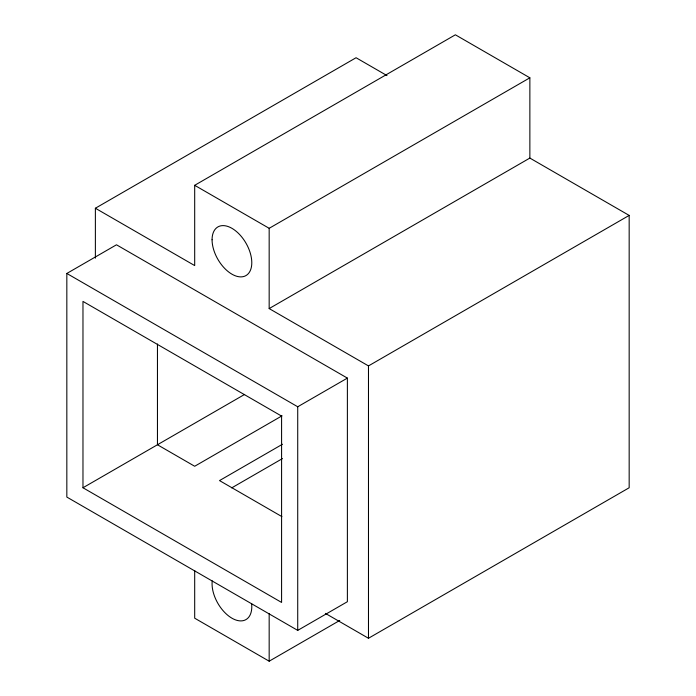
<?xml version="1.0" encoding="UTF-8"?>
<svg xmlns="http://www.w3.org/2000/svg" width="696" height="696" viewBox="0 0 696 696"><rect width="100%" height="100%" fill="white"/><g stroke="black" fill="none" stroke-linecap="round" stroke-linejoin="round"><path stroke-width="1.04" d="M95.378 258.155L95.378 208.243L356.065 57.733L386.985 75.586M95.378 208.243L194.689 265.576L194.689 185.31L455.375 34.8L529.865 77.804L529.865 158.07L269.169 308.58L269.169 228.305L529.865 77.804M66.833 273.458L116.484 244.792L347.382 378.102L347.382 601.709L297.723 630.385L66.833 497.075L66.833 273.458L297.723 406.769L347.382 378.102M82.972 487.757L281.584 602.432L281.584 416.086L82.972 301.411L82.972 487.757L244.644 394.415M282.08 415.799L194.689 466.259L157.453 444.753L157.453 343.998M269.169 308.58L368.48 365.913L629.167 215.412L629.167 487.757L368.48 638.267L325.389 613.385M282.48 444.239L219.518 480.588L281.897 516.606M231.733 487.87L282.48 458.577M194.689 570.468L194.689 618.196L269.169 661.2L339.752 620.449M529.865 158.07L629.167 215.412M194.689 185.31L269.169 228.305M368.48 365.913L368.48 638.267M297.723 406.769L297.723 630.385M269.169 613.472L269.169 661.2M251.621 603.641A28.092 16.217 60 0 1 231.933 618.196A28.092 16.217 60 0 1 212.236 580.899M212.071 239.772A28.092 16.217 60 0 0 241.86 276.843A28.092 16.217 60 0 0 241.86 237.119A28.092 16.217 60 0 0 212.071 239.772"/></g></svg>
